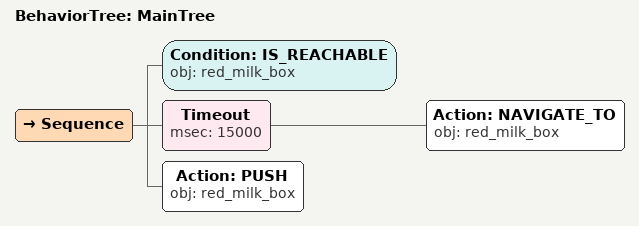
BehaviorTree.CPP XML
<root main_tree_to_execute="MainTree">
  <BehaviorTree ID="MainTree">
    <Sequence>
      <!-- Check red_milk_box is reachable before NAVIGATE_TO -->
      <Condition ID="IS_REACHABLE" obj="red_milk_box" />
      <!-- Timeout: NAVIGATE_TO red_milk_box within 15s -->
      <Timeout msec="15000">
        <!-- Navigate to red_milk_box -->
        <Action ID="NAVIGATE_TO" obj="red_milk_box" />
      </Timeout>
      <!-- Push red_milk_box forward toward front edge of table -->
      <Action ID="PUSH" obj="red_milk_box" />
    </Sequence>
  </BehaviorTree>
</root>
